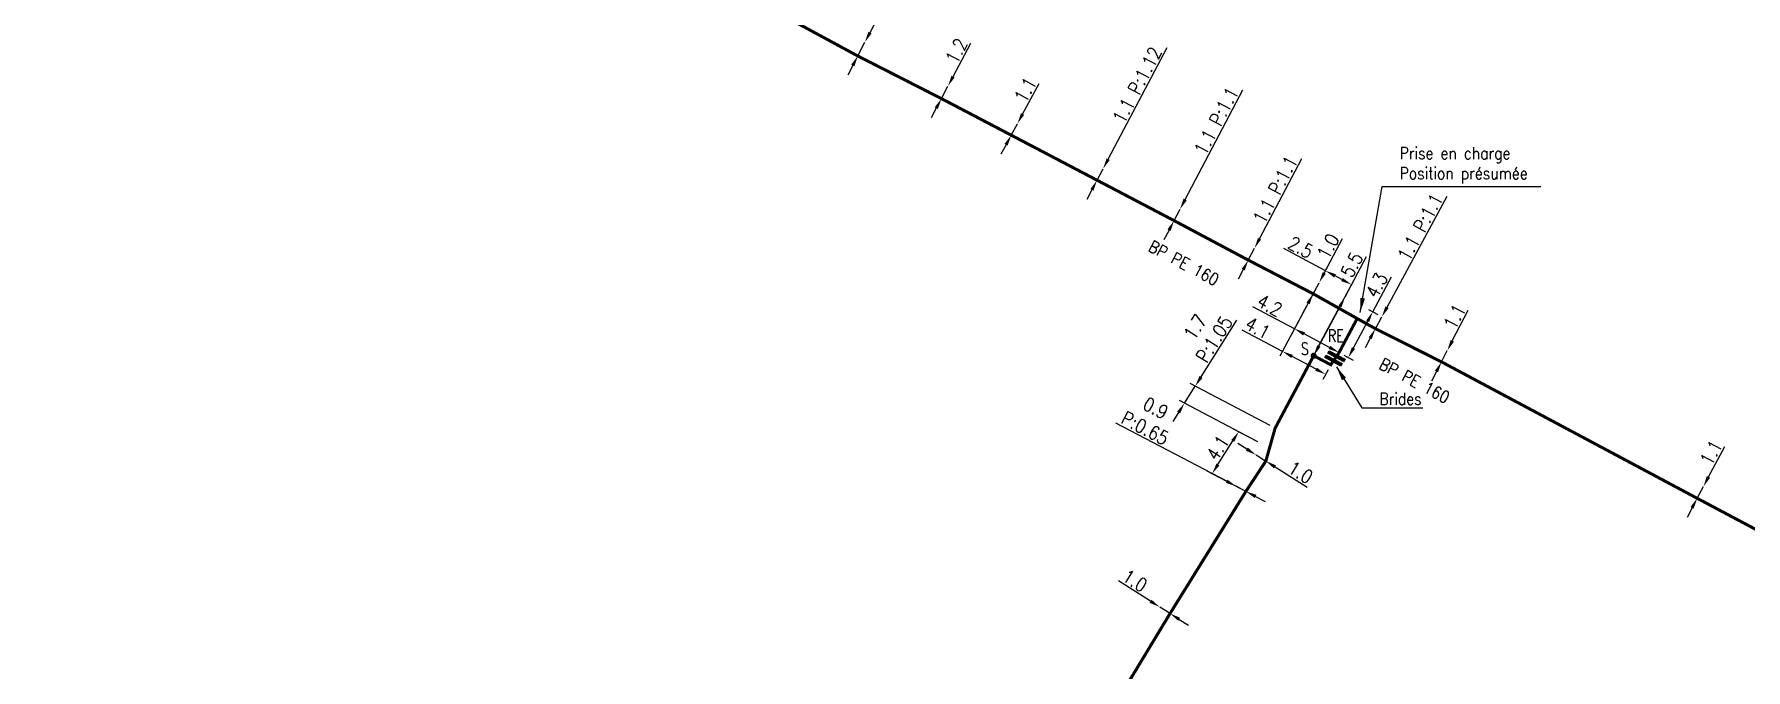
# Model space of a CAD drawing. Header units: millimetres. Extents: x 183997 to 185000, y 127999 to 129007.
# Drawn here: x 184113.1 to 184254.8, y 128195.3 to 128248 of the extents above; entities that cross this region are included whole.
import ezdxf
from ezdxf.enums import TextEntityAlignment as Align

# ---------------------------------------------------------------- set-up
doc = ezdxf.new("R2010")
doc.units = ezdxf.units.MM
doc.header["$PDMODE"] = 34
doc.linetypes.add('L_25_AP', pattern=[2000, 1000, 1000])
doc.linetypes.add('L_25_PE', pattern=[2000, 1000, 1000])
doc.layers.get('0').update_dxf_attribs({"linetype": 'CONTINUOUS'})
doc.layers.get('DEFPOINTS').update_dxf_attribs({"linetype": 'CONTINUOUS'})
for name, color, linetype in [('L_150', 1, 'CONTINUOUS'), ('L_300', 7, 'CONTINUOUS'), ('L_340', 7, 'CONTINUOUS')]:
    doc.layers.add(name, color=color, linetype=linetype)
doc.styles.add('G_ROMANS', font='ROMANS.SHX', dxfattribs={"width": 0.75})
doc.styles.get("Standard").update_dxf_attribs({"font": 'romans.shx', "width": 0.85})
doc.dimstyles.get("Standard").update_dxf_attribs({"dimtxt": 1.5, "dimasz": 1.2, "dimexe": 0.625, "dimexo": 0.625, "dimgap": 0.25, "dimtad": 1, "dimdec": 1, "dimzin": 0, "dimdsep": 46, "dimtxsty": 'Standard', "dimcen": -0.5, "dimadec": 0, "dimazin": 0, "dimtfac": 1, "dimtdec": 1, "dimtmove": 0, "dimatfit": 3, "dimfxl": 0, "dimtolj": 1, "dimtzin": 0, "dimarcsym": 0})

# ---------------------------------------------------------------- blocks, each defined once
blk = doc.blocks.new('*D135')
at = {"layer": 'DEFPOINTS', "color": 0, "transparency": 16777216}
for p in [(184220.01, 128228.39), (184219.49, 128227.41), (184219.04, 128221.35)]:
    blk.add_point(p, dxfattribs=at)
at = {"layer": 'L_300', "color": 0, "lineweight": -2, "transparency": 16777216}
for p, q in [((184220.01, 128228.39), (184216.56, 128230.22)), ((184219.71, 128227.82), (184220.23, 128228.8)), ((184219.26, 128221.77), (184222.4, 128227.65)), ((184221.38, 128227.66), (184220.81, 128227.96))]:
    blk.add_line(p, q, dxfattribs=at)
at = {"layer": 'L_300', "color": 0, "transparency": 16777216}
for points in [[(184220.88, 128228.1), (184220.74, 128227.83), (184220.01, 128228.39)], [(184221.45, 128227.79), (184221.31, 128227.53), (184222.18, 128227.24)]]:
    blk.add_solid(points, dxfattribs=at)
at = {"layer": 'L_300', "color": 0, "transparency": 16777216, "insert": (184217.96, 128230.33), "char_height": 1.125, "attachment_point": 5, "rotation": 331.9726}
blk.add_mtext('\\A1;2.5', dxfattribs=at)
blk = doc.blocks.new('*D141')
at = {"layer": 'DEFPOINTS', "color": 0, "transparency": 16777216}
for p in [(184221.64, 128226.23), (184221.64, 128226.23), (184219.04, 128221.35)]:
    blk.add_point(p, dxfattribs=at)
at = {"layer": 'L_300', "color": 0, "lineweight": -2, "transparency": 16777216}
for p, q in [((184221.64, 128226.23), (184223.42, 128229.58)), ((184219.47, 128222.15), (184221.22, 128225.44))]:
    blk.add_line(p, q, dxfattribs=at)
at = {"layer": 'L_300', "color": 0, "transparency": 16777216}
for points in [[(184221.09, 128225.51), (184221.35, 128225.37), (184221.64, 128226.23)], [(184219.33, 128222.22), (184219.6, 128222.08), (184219.04, 128221.35)]]:
    blk.add_solid(points, dxfattribs=at)
at = {"layer": 'L_300', "color": 0, "transparency": 16777216, "insert": (184222.2, 128228.88), "char_height": 1.125, "attachment_point": 5, "rotation": 61.9726}
blk.add_mtext('\\A1;5.5', dxfattribs=at)
blk = doc.blocks.new('*D142')
at = {"layer": 'DEFPOINTS', "color": 0, "linetype": 'Continuous', "transparency": 16777216}
for p in [(184219.49, 128227.41), (184216.46, 128221.71), (184220.46, 128220.6)]:
    blk.add_point(p, dxfattribs=at)
at = {"layer": 'L_150', "color": 0, "linetype": 'Continuous', "lineweight": -2, "transparency": 16777216}
for p, q in [((184219.27, 128226.99), (184216.24, 128221.3)), ((184216.46, 128221.71), (184213.13, 128223.48)), ((184219.24, 128220.23), (184217.25, 128221.29)), ((184220.24, 128220.19), (184219.81, 128219.39))]:
    blk.add_line(p, q, dxfattribs=at)
at = {"layer": 'L_150', "color": 0, "linetype": 'Continuous', "transparency": 16777216}
for points in [[(184217.32, 128221.42), (184217.18, 128221.16), (184216.46, 128221.71)], [(184219.31, 128220.36), (184219.17, 128220.1), (184220.03, 128219.81)]]:
    blk.add_solid(points, dxfattribs=at)
at = {"layer": 'L_150', "color": 0, "linetype": 'Continuous', "transparency": 16777216, "insert": (184214.41, 128223.65), "char_height": 1.125, "attachment_point": 5, "rotation": 331.9726}
blk.add_mtext('\\A1;4.1', dxfattribs=at)
blk = doc.blocks.new('*D143')
at = {"layer": 'DEFPOINTS', "color": 0, "linetype": 'Continuous', "transparency": 16777216}
for p in [(184219.49, 128227.41), (184217.45, 128223.58), (184221.14, 128221.61)]:
    blk.add_point(p, dxfattribs=at)
at = {"layer": 'L_150', "color": 0, "linetype": 'Continuous', "lineweight": -2, "transparency": 16777216}
for p, q in [((184219.27, 128226.99), (184217.23, 128223.16)), ((184217.45, 128223.58), (184214, 128225.41)), ((184220.35, 128222.04), (184218.25, 128223.15))]:
    blk.add_line(p, q, dxfattribs=at)
at = {"layer": 'L_150', "color": 0, "linetype": 'Continuous', "transparency": 16777216}
for points in [[(184218.32, 128223.29), (184218.18, 128223.02), (184217.45, 128223.58)], [(184220.42, 128222.17), (184220.28, 128221.9), (184221.14, 128221.61)]]:
    blk.add_solid(points, dxfattribs=at)
at = {"layer": 'L_150', "color": 0, "linetype": 'Continuous', "transparency": 16777216, "insert": (184215.4, 128225.52), "char_height": 1.125, "attachment_point": 5, "rotation": 331.9726}
blk.add_mtext('\\A1;4.2', dxfattribs=at)
blk = doc.blocks.new('*D144')
at = {"layer": 'DEFPOINTS', "color": 0, "linetype": 'Continuous', "transparency": 16777216}
for p in [(184251.3, 128210.51), (184251.3, 128210.51), (184250.78, 128209.54)]:
    blk.add_point(p, dxfattribs=at)
at = {"layer": 'L_150', "color": 0, "linetype": 'Continuous', "lineweight": -2, "transparency": 16777216}
for p, q in [((184251.72, 128211.31), (184253.06, 128213.84)), ((184250.78, 128209.54), (184251.3, 128210.51)), ((184250.36, 128208.75), (184249.94, 128207.95))]:
    blk.add_line(p, q, dxfattribs=at)
at = {"layer": 'L_150', "color": 0, "linetype": 'Continuous', "transparency": 16777216}
for points in [[(184251.58, 128211.38), (184251.85, 128211.24), (184251.3, 128210.51)], [(184250.23, 128208.82), (184250.49, 128208.68), (184250.78, 128209.54)]]:
    blk.add_solid(points, dxfattribs=at)
at = {"layer": 'L_150', "color": 0, "linetype": 'Continuous', "transparency": 16777216, "insert": (184251.94, 128213.33), "char_height": 1.125, "attachment_point": 5, "rotation": 62.0362}
blk.add_mtext('\\A1;1.1', dxfattribs=at)
blk = doc.blocks.new('L_300_11')
at = {"color": 0, "linetype": 'Continuous', "const_width": 0.248, "flags": 128}
blk.add_lwpolyline([(-0.13, 0, 1), (0.13, 0, 1)], format="xyb", close=True, dxfattribs=at)
at = {"linetype": 'Continuous', "style": 'G_ROMANS', "width": 0.75}
blk.add_attdef('S', text='', height=1, dxfattribs=at).set_placement((0, 1.35), align=Align.MIDDLE_CENTER)
at = {"color": 0, "linetype": 'Continuous', "width": 0.75, "flags": 3}
for tag, p in [('DEF_LEG', (0, -5)), ('DEF_COUP', (0, -7.5)), ('DEF_TYPE', (0, -10))]:
    blk.add_attdef(tag, text='', height=1.2, dxfattribs=at).set_placement(p, align=Align.MIDDLE)
blk = doc.blocks.new('L_340_20')
at = {"linetype": 'Continuous'}
blk.add_hatch(color=0, dxfattribs=at).paths.add_polyline_path([(0.12, 0.75), (-0.12, 0.75), (-0.12, -0.75), (0.12, -0.75)])
at = {"color": 0, "linetype": 'Continuous'}
blk.add_lwpolyline([(-0.12, 0.75), (0.12, 0.75), (0.12, -0.75), (-0.12, -0.75)], close=True, dxfattribs=at)
at = {"color": 0, "linetype": 'Continuous', "width": 0.75}
for tag, height, flags, p in [('RE', 1, 8, (0, 2.19)), ('DEF_LEG', 1.2, 3, (0, -5)), ('DEF_COUP', 1.2, 3, (0, -7.5)), ('DEF_TYPE', 1.2, 3, (0, -10))]:
    blk.add_attdef(tag, text='', height=height, dxfattribs=dict(at, flags=flags)).set_placement(p, align=Align.MIDDLE)
blk = doc.blocks.new('L_340_19')
at = {"linetype": 'Continuous'}
blk.add_hatch(color=0, dxfattribs=at).paths.add_polyline_path([(0.12, 0.75), (-0.12, 0.75), (-0.12, -0.75), (0.12, -0.75)])
at = {"color": 0, "linetype": 'Continuous'}
blk.add_lwpolyline([(-0.12, 0.75), (0.12, 0.75), (0.12, -0.75), (-0.12, -0.75)], close=True, dxfattribs=at)
at = {"color": 0, "linetype": 'Continuous', "width": 0.75}
for tag, height, flags, p in [('TR', 1, 8, (0, 1.98)), ('DEF_LEG', 1.2, 3, (0, -5)), ('DEF_COUP', 1.2, 3, (0, -7.5)), ('DEF_TYPE', 1.2, 3, (0, -10))]:
    blk.add_attdef(tag, text='', height=height, dxfattribs=dict(at, flags=flags)).set_placement(p, align=Align.MIDDLE)
blk = doc.blocks.new('*D523')
at = {"layer": 'DEFPOINTS', "color": 0, "linetype": 'Continuous', "transparency": 16777216}
for p in [(184212.83, 128215.05), (184214.82, 128214), (184213.43, 128210.11)]:
    blk.add_point(p, dxfattribs=at)
at = {"layer": 'L_150', "color": 0, "linetype": 'Continuous', "lineweight": -2, "transparency": 16777216}
for p, q in [((184211.12, 128212.34), (184212.35, 128214.29)), ((184214.41, 128214.22), (184212.41, 128215.27)), ((184213.01, 128210.33), (184210.22, 128211.8))]:
    blk.add_line(p, q, dxfattribs=at)
at = {"layer": 'L_150', "color": 0, "linetype": 'Continuous', "transparency": 16777216}
for points in [[(184212.22, 128214.37), (184212.47, 128214.21), (184212.83, 128215.05)], [(184210.99, 128212.42), (184211.24, 128212.26), (184210.64, 128211.58)]]:
    blk.add_solid(points, dxfattribs=at)
at = {"layer": 'L_150', "color": 0, "linetype": 'Continuous', "transparency": 16777216, "insert": (184211.1, 128213.72), "char_height": 1.125, "attachment_point": 5, "rotation": 57.7001}
blk.add_mtext('\\A1;4.1', dxfattribs=at)
blk = doc.blocks.new('*D526')
at = {"layer": 'DEFPOINTS', "color": 0, "linetype": 'Continuous', "transparency": 16777216}
for p in [(184214.27, 128213.13), (184214.27, 128213.13), (184215.08, 128212.62)]:
    blk.add_point(p, dxfattribs=at)
at = {"layer": 'L_150', "color": 0, "linetype": 'Continuous', "lineweight": -2, "transparency": 16777216}
for p, q in [((184213.51, 128213.61), (184212.75, 128214.09)), ((184214.27, 128213.13), (184215.08, 128212.62)), ((184215.84, 128212.14), (184218.49, 128210.46))]:
    blk.add_line(p, q, dxfattribs=at)
at = {"layer": 'L_150', "color": 0, "linetype": 'Continuous', "transparency": 16777216}
for points in [[(184213.59, 128213.74), (184213.43, 128213.48), (184214.27, 128213.13)], [(184215.92, 128212.27), (184215.76, 128212.01), (184215.08, 128212.62)]]:
    blk.add_solid(points, dxfattribs=at)
at = {"layer": 'L_150', "color": 0, "linetype": 'Continuous', "transparency": 16777216, "insert": (184217.95, 128211.69), "char_height": 1.125, "attachment_point": 5, "rotation": 327.7001}
blk.add_mtext('\\A1;1.0', dxfattribs=at)
blk = doc.blocks.new('*D528')
at = {"layer": 'DEFPOINTS', "color": 0, "linetype": 'Continuous', "transparency": 16777216}
for p in [(184223.16, 128225.41), (184223.93, 128224.99), (184221.14, 128221.61)]:
    blk.add_point(p, dxfattribs=at)
at = {"layer": 'L_150', "color": 0, "linetype": 'Continuous', "lineweight": -2, "transparency": 16777216}
for p, q in [((184223.93, 128224.99), (184225.47, 128227.88)), ((184222.33, 128221.99), (184223.51, 128224.2)), ((184223.57, 128225.18), (184224.34, 128224.77)), ((184221.55, 128221.39), (184222.32, 128220.97))]:
    blk.add_line(p, q, dxfattribs=at)
at = {"layer": 'L_150', "color": 0, "linetype": 'Continuous', "transparency": 16777216}
for points in [[(184223.38, 128224.27), (184223.64, 128224.13), (184223.93, 128224.99)], [(184222.2, 128222.06), (184222.47, 128221.92), (184221.91, 128221.2)]]:
    blk.add_solid(points, dxfattribs=at)
at = {"layer": 'L_150', "color": 0, "linetype": 'Continuous', "transparency": 16777216, "insert": (184224.25, 128227.19), "char_height": 1.125, "attachment_point": 5, "rotation": 61.9726}
blk.add_mtext('\\A1;4.3', dxfattribs=at)
blk = doc.blocks.new('*D529')
at = {"layer": 'DEFPOINTS', "color": 0, "linetype": 'Continuous', "transparency": 16777216}
for p in [(184219.49, 128227.4), (184219.49, 128227.4), (184219, 128226.48)]:
    blk.add_point(p, dxfattribs=at)
at = {"layer": 'L_150', "color": 0, "linetype": 'Continuous', "lineweight": -2, "transparency": 16777216}
for p, q in [((184219.91, 128228.2), (184221.43, 128231.05)), ((184219, 128226.48), (184219.49, 128227.4)), ((184218.58, 128225.69), (184218.15, 128224.89))]:
    blk.add_line(p, q, dxfattribs=at)
at = {"layer": 'L_150', "color": 0, "linetype": 'Continuous', "transparency": 16777216}
for points in [[(184219.78, 128228.27), (184220.04, 128228.13), (184219.49, 128227.4)], [(184218.44, 128225.76), (184218.71, 128225.62), (184219, 128226.48)]]:
    blk.add_solid(points, dxfattribs=at)
at = {"layer": 'L_150', "color": 0, "linetype": 'Continuous', "transparency": 16777216, "insert": (184220.24, 128230.41), "char_height": 1.125, "attachment_point": 5, "rotation": 61.9726}
blk.add_mtext('\\A1;1.0', dxfattribs=at)
blk = doc.blocks.new('*D530')
at = {"layer": 'DEFPOINTS', "color": 0, "linetype": 'Continuous', "transparency": 16777216}
for p in [(184212.63, 128210.53), (184212.63, 128210.53), (184213.43, 128210.11)]:
    blk.add_point(p, dxfattribs=at)
at = {"layer": 'L_150', "color": 0, "linetype": 'Continuous', "lineweight": -2, "transparency": 16777216}
for p, q in [((184211.84, 128210.95), (184202.67, 128215.77)), ((184213.43, 128210.11), (184212.63, 128210.53)), ((184214.23, 128209.69), (184215.02, 128209.27))]:
    blk.add_line(p, q, dxfattribs=at)
at = {"layer": 'L_150', "color": 0, "linetype": 'Continuous', "transparency": 16777216}
for points in [[(184211.91, 128211.08), (184211.77, 128210.82), (184212.63, 128210.53)], [(184214.3, 128209.83), (184214.16, 128209.56), (184213.43, 128210.11)]]:
    blk.add_solid(points, dxfattribs=at)
at = {"layer": 'L_150', "color": 0, "linetype": 'Continuous', "transparency": 16777216, "insert": (184205.52, 128216.18), "char_height": 1.125, "attachment_point": 5, "rotation": 332.2468}
blk.add_mtext('\\A1;0.9\\PP:0.65', dxfattribs=at)
blk = doc.blocks.new('*D531')
at = {"layer": 'DEFPOINTS', "color": 0, "linetype": 'Continuous', "transparency": 16777216}
for p in [(184208.34, 128217.41), (184215.85, 128215.35), (184214.82, 128214)]:
    blk.add_point(p, dxfattribs=at)
at = {"layer": 'L_150', "color": 0, "linetype": 'Continuous', "lineweight": -2, "transparency": 16777216}
for p, q in [((184209.72, 128219.59), (184212.69, 128224.29)), ((184208.34, 128217.41), (184209.24, 128218.83)), ((184215.43, 128215.57), (184208.82, 128219.05)), ((184214.41, 128214.22), (184207.93, 128217.63)), ((184207.86, 128216.65), (184207.38, 128215.89))]:
    blk.add_line(p, q, dxfattribs=at)
at = {"layer": 'L_150', "color": 0, "linetype": 'Continuous', "transparency": 16777216}
for points in [[(184209.59, 128219.67), (184209.85, 128219.51), (184209.24, 128218.83)], [(184207.74, 128216.73), (184207.99, 128216.57), (184208.34, 128217.41)]]:
    blk.add_solid(points, dxfattribs=at)
at = {"layer": 'L_150', "color": 0, "linetype": 'Continuous', "transparency": 16777216, "insert": (184210.02, 128223.22), "char_height": 1.125, "attachment_point": 5, "rotation": 57.7001}
blk.add_mtext('\\A1;1.7\\PP:1.05', dxfattribs=at)
blk = doc.blocks.new('*D532')
at = {"layer": 'DEFPOINTS', "color": 0, "linetype": 'Continuous', "transparency": 16777216}
for p in [(184224.69, 128224.58), (184224.69, 128224.58), (184224.15, 128223.59)]:
    blk.add_point(p, dxfattribs=at)
at = {"layer": 'L_150', "color": 0, "linetype": 'Continuous', "lineweight": -2, "transparency": 16777216}
for p, q in [((184225.12, 128225.37), (184230.1, 128234.56)), ((184224.15, 128223.59), (184224.69, 128224.58)), ((184223.72, 128222.8), (184223.29, 128222.01))]:
    blk.add_line(p, q, dxfattribs=at)
at = {"layer": 'L_150', "color": 0, "linetype": 'Continuous', "transparency": 16777216}
for points in [[(184224.98, 128225.44), (184225.25, 128225.3), (184224.69, 128224.58)], [(184223.59, 128222.87), (184223.85, 128222.73), (184224.15, 128223.59)]]:
    blk.add_solid(points, dxfattribs=at)
at = {"layer": 'L_150', "color": 0, "linetype": 'Continuous', "transparency": 16777216, "insert": (184227.86, 128232.01), "char_height": 1.125, "attachment_point": 5, "rotation": 61.5201}
blk.add_mtext('\\A1;1.1 P:1.1', dxfattribs=at)
blk = doc.blocks.new('*D537')
at = {"layer": 'DEFPOINTS', "color": 0, "linetype": 'Continuous', "transparency": 16777216}
for p in [(184207.49, 128232.54), (184207.98, 128233.49), (184207.98, 128233.49)]:
    blk.add_point(p, dxfattribs=at)
at = {"layer": 'L_150', "color": 0, "linetype": 'Continuous', "lineweight": -2, "transparency": 16777216}
for p, q in [((184208.4, 128234.29), (184213.18, 128243.39)), ((184207.49, 128232.54), (184207.98, 128233.49)), ((184207.07, 128231.75), (184206.65, 128230.95))]:
    blk.add_line(p, q, dxfattribs=at)
at = {"layer": 'L_150', "color": 0, "linetype": 'Continuous', "transparency": 16777216}
for points in [[(184208.27, 128234.36), (184208.54, 128234.22), (184207.98, 128233.49)], [(184206.94, 128231.82), (184207.2, 128231.68), (184207.49, 128232.54)]]:
    blk.add_solid(points, dxfattribs=at)
at = {"layer": 'L_150', "color": 0, "linetype": 'Continuous', "transparency": 16777216, "insert": (184210.98, 128240.81), "char_height": 1.125, "attachment_point": 5, "rotation": 62.3333}
blk.add_mtext('\\A1;1.1 P:1.1', dxfattribs=at)
blk = doc.blocks.new('*D538')
at = {"layer": 'DEFPOINTS', "color": 0, "linetype": 'Continuous', "transparency": 16777216}
for p in [(184206.3, 128200.53), (184206.3, 128200.53), (184207.15, 128199.99)]:
    blk.add_point(p, dxfattribs=at)
at = {"layer": 'L_150', "color": 0, "linetype": 'Continuous', "lineweight": -2, "transparency": 16777216}
for p, q in [((184205.54, 128201.01), (184202.89, 128202.69)), ((184207.15, 128199.99), (184206.3, 128200.53)), ((184207.91, 128199.51), (184208.67, 128199.03))]:
    blk.add_line(p, q, dxfattribs=at)
at = {"layer": 'L_150', "color": 0, "linetype": 'Continuous', "transparency": 16777216}
for points in [[(184205.62, 128201.14), (184205.46, 128200.88), (184206.3, 128200.53)], [(184207.99, 128199.64), (184207.83, 128199.39), (184207.15, 128199.99)]]:
    blk.add_solid(points, dxfattribs=at)
at = {"layer": 'L_150', "color": 0, "linetype": 'Continuous', "transparency": 16777216, "insert": (184204.24, 128202.72), "char_height": 1.125, "attachment_point": 5, "rotation": 327.6943}
blk.add_mtext('\\A1;1.0', dxfattribs=at)
blk = doc.blocks.new('*D539')
at = {"layer": 'DEFPOINTS', "color": 0, "linetype": 'Continuous', "transparency": 16777216}
for p in [(184214.14, 128230.25), (184214.14, 128230.25), (184213.63, 128229.27)]:
    blk.add_point(p, dxfattribs=at)
at = {"layer": 'L_150', "color": 0, "linetype": 'Continuous', "lineweight": -2, "transparency": 16777216}
for p, q in [((184214.56, 128231.04), (184218.06, 128237.69)), ((184213.63, 128229.27), (184214.14, 128230.25)), ((184213.21, 128228.48), (184212.79, 128227.68))]:
    blk.add_line(p, q, dxfattribs=at)
at = {"layer": 'L_150', "color": 0, "linetype": 'Continuous', "transparency": 16777216}
for points in [[(184214.43, 128231.11), (184214.69, 128230.97), (184214.14, 128230.25)], [(184213.08, 128228.55), (184213.34, 128228.41), (184213.63, 128229.27)]]:
    blk.add_solid(points, dxfattribs=at)
at = {"layer": 'L_150', "color": 0, "linetype": 'Continuous', "transparency": 16777216, "insert": (184215.86, 128235.11), "char_height": 1.125, "attachment_point": 5, "rotation": 62.2233}
blk.add_mtext('\\A1;1.1 P:1.1', dxfattribs=at)
blk = doc.blocks.new('*D540')
at = {"layer": 'DEFPOINTS', "color": 0, "linetype": 'Continuous', "transparency": 16777216}
for p in [(184201.61, 128236.83), (184201.61, 128236.83), (184201.11, 128235.89)]:
    blk.add_point(p, dxfattribs=at)
at = {"layer": 'L_150', "color": 0, "linetype": 'Continuous', "lineweight": -2, "transparency": 16777216}
for p, q in [((184202.03, 128237.63), (184206.91, 128246.87)), ((184201.11, 128235.89), (184201.61, 128236.83)), ((184200.69, 128235.09), (184200.27, 128234.29))]:
    blk.add_line(p, q, dxfattribs=at)
at = {"layer": 'L_150', "color": 0, "linetype": 'Continuous', "transparency": 16777216}
for points in [[(184201.9, 128237.7), (184202.16, 128237.56), (184201.61, 128236.83)], [(184200.56, 128235.16), (184200.82, 128235.02), (184201.11, 128235.89)]]:
    blk.add_solid(points, dxfattribs=at)
at = {"layer": 'L_150', "color": 0, "linetype": 'Continuous', "transparency": 16777216, "insert": (184204.43, 128243.78), "char_height": 1.125, "attachment_point": 5, "rotation": 62.1714}
blk.add_mtext('\\A1;1.1 P:1.12', dxfattribs=at)
blk = doc.blocks.new('*D542')
at = {"layer": 'DEFPOINTS', "color": 0, "linetype": 'Continuous', "transparency": 16777216}
for p in [(184194.01, 128239.62), (184194.52, 128240.57), (184194.52, 128240.57)]:
    blk.add_point(p, dxfattribs=at)
at = {"layer": 'L_150', "color": 0, "linetype": 'Continuous', "lineweight": -2, "transparency": 16777216}
for p, q in [((184194.95, 128241.37), (184196.31, 128243.89)), ((184194.01, 128239.62), (184194.52, 128240.57)), ((184193.58, 128238.83), (184193.15, 128238.04))]:
    blk.add_line(p, q, dxfattribs=at)
at = {"layer": 'L_150', "color": 0, "linetype": 'Continuous', "transparency": 16777216}
for points in [[(184194.82, 128241.44), (184195.08, 128241.3), (184194.52, 128240.57)], [(184193.45, 128238.9), (184193.71, 128238.76), (184194.01, 128239.62)]]:
    blk.add_solid(points, dxfattribs=at)
at = {"layer": 'L_150', "color": 0, "linetype": 'Continuous', "transparency": 16777216, "insert": (184195.18, 128243.38), "char_height": 1.125, "attachment_point": 5, "rotation": 61.6713}
blk.add_mtext('\\A1;1.1', dxfattribs=at)
blk = doc.blocks.new('*D546')
at = {"layer": 'DEFPOINTS', "color": 0, "linetype": 'Continuous', "transparency": 16777216}
for p in [(184230.1, 128221.78), (184230.1, 128221.78), (184229.62, 128220.84)]:
    blk.add_point(p, dxfattribs=at)
at = {"layer": 'L_150', "color": 0, "linetype": 'Continuous', "lineweight": -2, "transparency": 16777216}
for p, q in [((184230.51, 128222.58), (184231.83, 128225.12)), ((184229.62, 128220.84), (184230.1, 128221.78)), ((184229.2, 128220.05), (184228.79, 128219.25))]:
    blk.add_line(p, q, dxfattribs=at)
at = {"layer": 'L_150', "color": 0, "linetype": 'Continuous', "transparency": 16777216}
for points in [[(184230.38, 128222.65), (184230.65, 128222.51), (184230.1, 128221.78)], [(184229.07, 128220.11), (184229.34, 128219.98), (184229.62, 128220.84)]]:
    blk.add_solid(points, dxfattribs=at)
at = {"layer": 'L_150', "color": 0, "linetype": 'Continuous', "transparency": 16777216, "insert": (184230.71, 128224.59), "char_height": 1.125, "attachment_point": 5, "rotation": 62.609}
blk.add_mtext('\\A1;1.1', dxfattribs=at)
blk = doc.blocks.new('*D552')
at = {"layer": 'DEFPOINTS', "color": 0, "linetype": 'Continuous', "transparency": 16777216}
for p in [(184188.23, 128242.65), (184188.77, 128243.68), (184188.77, 128243.68)]:
    blk.add_point(p, dxfattribs=at)
at = {"layer": 'L_150', "color": 0, "linetype": 'Continuous', "lineweight": -2, "transparency": 16777216}
for p, q in [((184189.19, 128244.47), (184190.66, 128247.25)), ((184188.23, 128242.65), (184188.77, 128243.68)), ((184187.8, 128241.86), (184187.38, 128241.06))]:
    blk.add_line(p, q, dxfattribs=at)
at = {"layer": 'L_150', "color": 0, "linetype": 'Continuous', "transparency": 16777216}
for points in [[(184189.06, 128244.54), (184189.32, 128244.4), (184188.77, 128243.68)], [(184187.67, 128241.93), (184187.94, 128241.79), (184188.23, 128242.65)]]:
    blk.add_solid(points, dxfattribs=at)
at = {"layer": 'L_150', "color": 0, "linetype": 'Continuous', "transparency": 16777216, "insert": (184189.48, 128246.61), "char_height": 1.125, "attachment_point": 5, "rotation": 62.0549}
blk.add_mtext('\\A1;1.2', dxfattribs=at)
blk = doc.blocks.new('*D554')
at = {"layer": 'DEFPOINTS', "color": 0, "linetype": 'Continuous', "transparency": 16777216}
for p in [(184181.9, 128247.32), (184181.9, 128247.32), (184181.31, 128246.18)]:
    blk.add_point(p, dxfattribs=at)
at = {"layer": 'L_150', "color": 0, "linetype": 'Continuous', "lineweight": -2, "transparency": 16777216}
for p, q in [((184182.32, 128248.12), (184186.3, 128255.76)), ((184181.31, 128246.18), (184181.9, 128247.32)), ((184180.89, 128245.39), (184180.48, 128244.59))]:
    blk.add_line(p, q, dxfattribs=at)
at = {"layer": 'L_150', "color": 0, "linetype": 'Continuous', "transparency": 16777216}
for points in [[(184182.18, 128248.19), (184182.45, 128248.05), (184181.9, 128247.32)], [(184180.76, 128245.46), (184181.03, 128245.32), (184181.31, 128246.18)]]:
    blk.add_solid(points, dxfattribs=at)
at = {"layer": 'L_150', "color": 0, "linetype": 'Continuous', "transparency": 16777216, "insert": (184184.11, 128253.18), "char_height": 1.125, "attachment_point": 5, "rotation": 62.4865}
blk.add_mtext('\\A1;1.3 P:1.1', dxfattribs=at)

msp = doc.modelspace()

# ---------------------------------------------------------------- linework, layer by layer
at = {"layer": 'L_150', "linetype": 'L_25_PE', "const_width": 0.25, "flags": 128}
for points in [[(184132.45, 128276.07), (184131.45, 128276.22), (184132.19, 128275.55), (184135.84, 128272.29), (184140.97, 128268.82), (184142.02, 128267.71), (184147.78, 128264.48), (184156.56, 128259.19), (184162.62, 128255.97), (184168.77, 128252.91), (184174.87, 128249.67), (184181.31, 128246.18), (184188.23, 128242.65), (184194.01, 128239.62), (184201.11, 128235.89), (184207.49, 128232.54), (184213.63, 128229.27), (184219, 128226.48), (184222.64, 128224.43), (184224.15, 128223.59), (184229.62, 128220.84), (184250.78, 128209.54), (184257.36, 128206.04), (184262.25, 128203.21), (184268.43, 128200.28), (184276.31, 128196.1), (184283.37, 128192.25), (184288.99, 128189.23), (184295.52, 128185.74), (184302.19, 128182.33), (184307.73, 128179.38), (184315.74, 128175.15), (184322.5, 128171.69), (184328.27, 128168.71), (184330.94, 128167.3), (184336.63, 128164.02), (184342.71, 128160.88), (184349.2, 128157.36), (184355.56, 128154), (184361.65, 128150.95), (184371.12, 128145.73), (184377.06, 128142.45), (184383.32, 128139.23), (184389.58, 128135.94), (184396.26, 128132.47), (184398.81, 128131.21), (184409.93, 128125), (184412.22, 128123.82), (184425.41, 128116.86), (184430.28, 128114.32), (184435.18, 128111.83), (184440.85, 128108.67), (184447.28, 128105.25), (184452.21, 128102.68)], [(184220.69, 128220.95), (184220.94, 128221.31), (184221.14, 128221.61), (184222.64, 128224.43)]]:
    msp.add_lwpolyline(points, dxfattribs=at)
at = {"layer": 'L_150', "linetype": 'L_25_AP', "const_width": 0.25, "flags": 128}
msp.add_lwpolyline([(184220.69, 128220.95), (184220.46, 128220.6), (184220.46, 128220.6), (184219.04, 128221.35), (184215.85, 128215.35), (184215.08, 128212.62), (184215.08, 128212.62), (184213.43, 128210.11), (184207.15, 128199.99), (184207.15, 128199.99), (184200.95, 128189.72), (184194.7, 128179.53), (184188.84, 128169.36), (184183.62, 128158.25), (184178.54, 128147.38), (184171.83, 128137.69), (184171.83, 128137.69), (184170.53, 128135.85), (184164.91, 128127.89), (184164.91, 128127.89), (184164.91, 128127.89), (184158.05, 128118.04), (184150.8, 128108.01), (184150.8, 128108.01), (184143.73, 128098.37), (184143.73, 128098.37), (184136.86, 128088.47), (184136.86, 128088.47), (184130.24, 128079.44), (184124.84, 128071.88), (184124.84, 128071.88), (184120.34, 128068.06), (184115.28, 128065.03), (184115.28, 128065.03), (184109.43, 128063.35), (184103.65, 128062.44), (184091.53, 128064.37), (184091.53, 128064.37), (184079.78, 128069.24), (184071.33, 128071.29), (184071.33, 128071.29), (184059.48, 128070.19), (184048.51, 128065.24), (184048.51, 128065.24), (184040.61, 128057.89), (184040.61, 128057.89), (184034.29, 128047.64), (184028.45, 128037.35), (184022.35, 128026.99), (184016.33, 128016.93), (184013.89, 128013.28), (184013.89, 128013.28), (184009.84, 128008.54), (184007.88, 128006.55)], dxfattribs=at)

# ---------------------------------------------------------------- block references
at = {"layer": 'L_300'}
ref = msp.add_blockref('L_300_11', (184219.04, 128221.35), dxfattribs=at)
ref.add_attrib('S', 'S', dxfattribs={"layer": '0', "linetype": 'Continuous', "height": 1, "style": 'G_ROMANS', "width": 0.75}).set_placement((184218.31, 128221.93), align=Align.MIDDLE_CENTER)
at = {"layer": 'L_340'}
ref = msp.add_blockref('L_340_20', (184220.94, 128221.31), dxfattribs=dict(at, rotation=61.97258998355441))
ref.add_attrib('RE', 'RE', dxfattribs={"layer": '0', "color": 0, "linetype": 'Continuous', "height": 1, "width": 0.75}).set_placement((184220.87, 128223.01), align=Align.MIDDLE)
at = {"layer": 'L_340', "rotation": 61.97258998435449}
msp.add_blockref('L_340_19', (184220.69, 128220.95), dxfattribs=at)

# ---------------------------------------------------------------- texts
at = {"layer": 'L_150', "linetype": 'Continuous', "width": 0.85}
for rotation, p in [(331.9763, (184208.29, 128229.03)), (331.9164, (184227.39, 128219.28))]:
    msp.add_text('BP PE 160', height=1, rotation=rotation, dxfattribs=at).set_placement(p, align=Align.MIDDLE)
at = {"layer": 'L_150', "linetype": 'Continuous', "insert": (184226.15, 128237.13), "char_height": 1, "attachment_point": 4}
msp.add_mtext('Prise en charge \\PPosition présumée', dxfattribs=at)
at = {"layer": 'L_340', "linetype": 'Continuous', "insert": (184224.48, 128217.78), "char_height": 1, "attachment_point": 4}
msp.add_mtext('Brides', dxfattribs=at)

# ---------------------------------------------------------------- dimensions: what is measured, and where the dimension line sits
at = {"layer": 'L_150', "linetype": 'Continuous'}
for base, p1, p2, angle, text, picture, middle in [((184181.9, 128247.32), (184181.31, 128246.18), (184181.9, 128247.32), 242.4865, '<> P:1.1', '*D554', (184184.77, 128252.83)), ((184201.61, 128236.83), (184201.11, 128235.89), (184201.61, 128236.83), 242.1714, '<> P:1.12', '*D540', (184205.09, 128243.42)), ((184207.98, 128233.49), (184207.49, 128232.54), (184207.98, 128233.49), 242.3333, '<> P:1.1', '*D537', (184211.64, 128240.47)), ((184214.14, 128230.25), (184213.63, 128229.27), (184214.14, 128230.25), 242.2233, '<> P:1.1', '*D539', (184216.52, 128234.77)), ((184224.69, 128224.58), (184224.15, 128223.59), (184224.69, 128224.58), 241.5201, '<> P:1.1', '*D532', (184228.52, 128231.65)), ((184208.34, 128217.41), (184215.85, 128215.35), (184214.82, 128214), 57.7001, '<>\\PP:1.05', '*D531', (184211.45, 128222.32)), ((184212.63, 128210.53), (184213.43, 128210.11), (184212.63, 128210.53), 332.2468, '<>\\PP:0.65', '*D530', (184204.73, 128214.69))]:
    dim = msp.add_linear_dim(base=base, p1=p1, p2=p2, angle=angle, text=text, dimstyle='Standard', override={"dimscale": 0.75, "dimatfit": 0}, dxfattribs=at)
    dim.commit()
    dim.dimension.update_dxf_attribs({"geometry": picture, "text_midpoint": middle, "dimtype": 160})
for base, p1, p2, angle, override, picture, middle in [((184188.77, 128243.68), (184188.23, 128242.65), (184188.77, 128243.68), 242.0549, {"dimscale": 0.75, "dimatfit": 0}, '*D552', (184190.14, 128246.26)), ((184194.52, 128240.57), (184194.01, 128239.62), (184194.52, 128240.57), 241.6713, {"dimscale": 0.75, "dimlfac": 1, "dimlunit": 2, "dimatfit": 0}, '*D542', (184195.84, 128243.03)), ((184219.49, 128227.4), (184219, 128226.48), (184219.49, 128227.4), 241.9726, {"dimscale": 0.75, "dimatfit": 0}, '*D529', (184220.9, 128230.06)), ((184223.93, 128224.99), (184221.14, 128221.61), (184223.16, 128225.41), 241.9726, {"dimscale": 0.75}, '*D528', (184224.91, 128226.84)), ((184216.4595, 128221.7108), (184220.4561, 128220.5997), (184219.492, 128227.4074), 331.9726, {"dimscale": 0.75}, '*D142', (184214.0562, 128222.9902)), ((184217.45, 128223.58), (184221.14, 128221.61), (184219.49, 128227.41), 331.9726, {"dimscale": 0.75}, '*D143', (184215.05, 128224.86)), ((184230.099, 128221.777), (184229.6159, 128220.8447), (184230.099, 128221.777), 242.609, {"dimscale": 0.75, "dimatfit": 0}, '*D546', (184231.38, 128224.2492)), ((184214.2737, 128213.1276), (184215.0767, 128212.62), (184214.2737, 128213.1276), 327.7001, {"dimscale": 0.75, "dimatfit": 0}, '*D526', (184217.5457, 128211.0592)), ((184251.3, 128210.51), (184250.78, 128209.54), (184251.3, 128210.51), 242.0362, {"dimscale": 0.75, "dimatfit": 0}, '*D144', (184252.6, 128212.97)), ((184206.3, 128200.53), (184207.15, 128199.99), (184206.3, 128200.53), 327.6943, {"dimscale": 0.75, "dimlfac": 1, "dimlunit": 2, "dimatfit": 0}, '*D538', (184203.83, 128202.09))]:
    dim = msp.add_linear_dim(base=base, p1=p1, p2=p2, angle=angle, dimstyle='Standard', override=override, dxfattribs=at)
    dim.commit()
    dim.dimension.update_dxf_attribs({"geometry": picture, "text_midpoint": middle, "dimtype": 160})
dim = msp.add_linear_dim(base=(184212.83, 128215.05), p1=(184213.43, 128210.11), p2=(184214.82, 128214), angle=237.7001, text='4.1', dimstyle='Standard', override={"dimscale": 0.75, "dimatfit": 0}, dxfattribs=at)
dim.commit()
dim.dimension.update_dxf_attribs({"geometry": '*D523', "text_midpoint": (184211.1, 128213.72)})
at = {"layer": 'L_300'}
for base, p2, angle, picture, middle in [((184220.01, 128228.39), (184219.49, 128227.41), 331.9726, '*D135', (184217.61, 128229.67)), ((184221.64, 128226.23), (184221.64, 128226.23), 241.9726, '*D141', (184222.86, 128228.53))]:
    dim = msp.add_linear_dim(base=base, p1=(184219.04, 128221.35), p2=p2, angle=angle, dimstyle='Standard', override={"dimscale": 0.75}, dxfattribs=at)
    dim.commit()
    dim.dimension.update_dxf_attribs({"geometry": picture, "text_midpoint": middle, "dimtype": 160})

# ---------------------------------------------------------------- leaders
at = {"layer": 'L_150', "linetype": 'Continuous', "annotation_type": 0, "has_hookline": 1, "hookline_direction": 0, "text_width": 11.7}
msp.add_leader([(184222.89, 128224.93), (184224.7, 128235.38), (184225.9, 128235.38)], dimstyle='Standard', dxfattribs=at)
at = {"layer": 'L_340', "linetype": 'Continuous', "annotation_type": 0, "has_hookline": 1, "hookline_direction": 0, "text_width": 3.6}
msp.add_leader([(184220.92, 128220.44), (184223.03, 128217.03), (184224.23, 128217.03)], dimstyle='Standard', dxfattribs=at)

doc.saveas('drawing.dxf')
